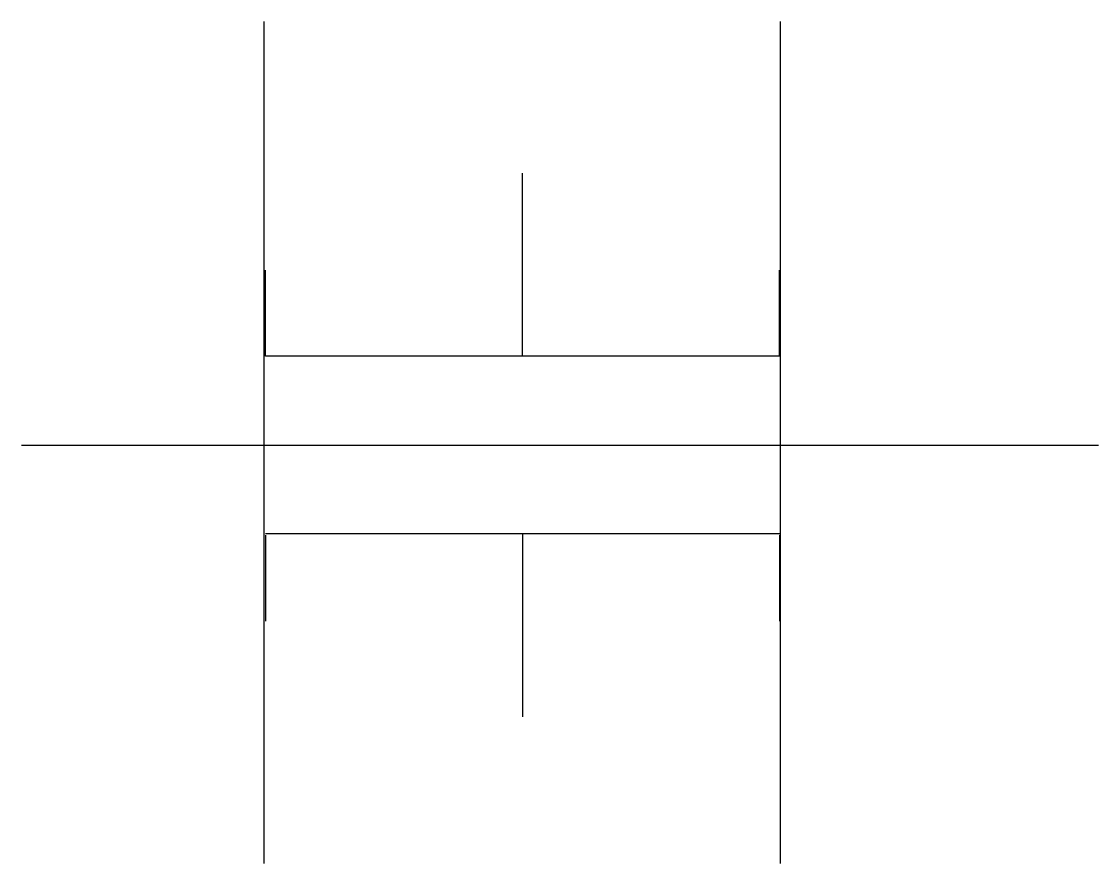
# Model space of a CAD drawing. Header units: metres. Extents: x -19516 to -18151, y -112325 to -111257.
import ezdxf

# ---------------------------------------------------------------- set-up
doc = ezdxf.new("R2010")
doc.units = ezdxf.units.M
doc.layers.add('DET1', color=1, linetype='Continuous')
doc.layers.add('G', color=3, linetype='Continuous')

msp = doc.modelspace()

# ---------------------------------------------------------------- linework, layer by layer
at = {"layer": 'DET1'}
for p, q in [((-19207.98, -112324.52), (-19207.98, -111257.08)), ((-18553.76, -112324.52), (-18553.76, -111257.08)), ((-18880.81, -111681.4), (-18880.81, -111449.28)), ((-19206.43, -111681.4), (-19206.43, -111572.39)), ((-18555.19, -111681.4), (-18555.19, -111572.39)), ((-18555.19, -111681.4), (-19206.43, -111681.4)), ((-18555.19, -111906.62), (-19206.43, -111906.62)), ((-19206.43, -111908.29), (-19206.43, -112017.3)), ((-18880.81, -111906.62), (-18880.81, -112138.73)), ((-18555.19, -111908.29), (-18555.19, -112017.3))]:
    msp.add_line(p, q, dxfattribs=at)
at = {"layer": 'G'}
msp.add_line((-19515.59, -111794.01), (-18151.06, -111794.01), dxfattribs=at)

doc.saveas('drawing.dxf')
